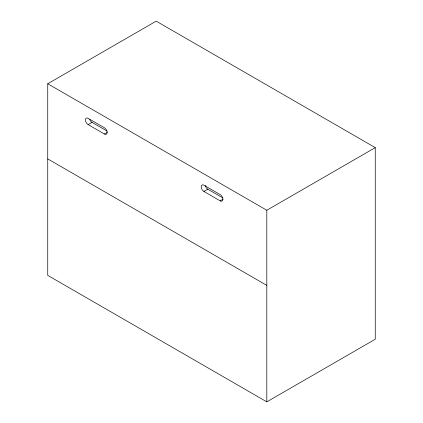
<?xml version="1.0" encoding="UTF-8"?>
<svg xmlns="http://www.w3.org/2000/svg" width="423" height="423" viewBox="0 0 423 423"><rect width="100%" height="100%" fill="white"/><g stroke="black" fill="none" stroke-linecap="round" stroke-linejoin="round"><path stroke-width="0.63" d="M47.736 83.765L156.187 21.15L375.264 147.632L375.264 339.235L266.813 401.85L47.736 275.368L47.736 83.765L266.813 210.247L375.264 147.632M88.143 124.626L104.412 134.017A3.833 2.215 60 0 0 107.125 132.452A3.833 2.215 60 0 0 104.412 127.757L88.143 118.366A3.833 2.215 60 0 0 85.43 119.931A3.833 2.215 60 0 0 88.143 124.626L92.045 122.374L107.193 131.114M104.412 134.017L107.199 132.41M203.907 191.46L220.177 200.856A3.833 2.215 60 0 0 222.889 199.291A3.833 2.215 60 0 0 220.177 194.591L203.907 185.2A3.833 2.215 60 0 0 201.195 186.765A3.833 2.215 60 0 0 203.907 191.46L207.815 189.208L222.958 197.953M220.177 200.856L222.963 199.244M47.736 158.905L266.813 285.388M266.813 210.247L266.813 401.85M207.815 189.208A3.833 2.215 60 0 1 205.192 185.374M92.045 122.374A3.833 2.215 60 0 1 89.697 119.45"/></g></svg>
